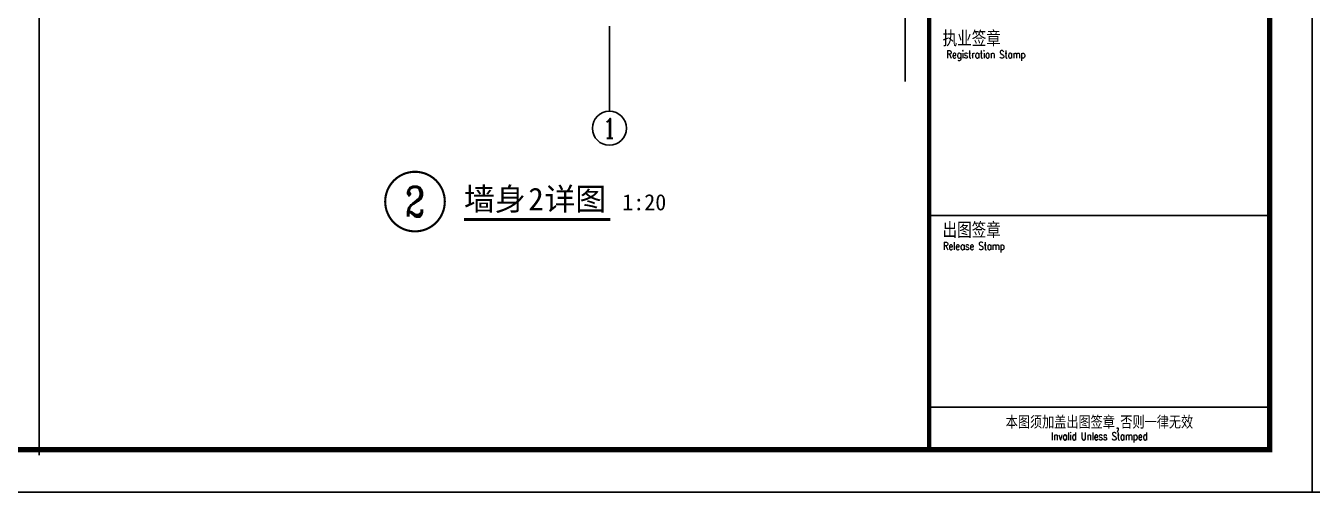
# Model space of a CAD drawing. Header units: millimetres. Extents: x -13830 to 215738, y -24143 to 193994.
# Drawn here: x 192873 to 198918, y 53077 to 55269 of the extents above; entities that cross this region are included whole.
import ezdxf
from ezdxf.enums import TextEntityAlignment as Align

# ---------------------------------------------------------------- set-up
doc = ezdxf.new("R2010")
doc.units = ezdxf.units.MM
doc.header["$LTSCALE"] = 100
doc.layers.get('0').update_dxf_attribs({"linetype": 'CONTINUOUS'})
doc.layers.get('DEFPOINTS').update_dxf_attribs({"linetype": 'CONTINUOUS'})
for name, color, linetype in [('AXIS', 3, 'CONTINUOUS'), ('AXIS_TEXT', 7, 'CONTINUOUS'), ('DIM_IDEN', 3, 'CONTINUOUS'), ('DIM_SYMB', 3, 'CONTINUOUS'), ('PUB_TEXT', 7, 'CONTINUOUS'), ('TK HAHA', 1, 'CONTINUOUS'), ('图框', 7, 'CONTINUOUS')]:
    doc.layers.add(name, color=color, linetype=linetype)
doc.styles.add('_TCH_AXIS', font='COMPLEX', dxfattribs={"bigfont": 'GBCBIG'})
doc.styles.add('_TCH_LABEL', font='COMPLEX', dxfattribs={"bigfont": 'GBCBIG'})
doc.styles.add('TKZ2_tjkts.shx', font='tjromant.shx', dxfattribs={"bigfont": 'tjkts.shx'})
doc.styles.add('黑体', font='')
doc.styles.get('黑体').set_extended_font_data('SimSun')

# ---------------------------------------------------------------- blocks, each defined once
blk = doc.blocks.new('TJAD_TK_A1')
for p, q in [((1251.38, 421.45), (1331.38, 421.45)), ((1251.38, 376.45), (1331.38, 376.45))]:
    blk.add_line(p, q)
at = {"const_width": 1}
blk.add_lwpolyline([(1251.38, 940.45), (1251.38, 366.45)], dxfattribs=at)
at = {"layer": '图框'}
for p, q in [((500.38, 356.45), (500.38, 950.45)), ((1341.38, 356.45), (1341.38, 950.45)), ((500.38, 356.45), (1341.38, 356.45))]:
    blk.add_line(p, q, dxfattribs=at)
at = {"layer": '图框', "const_width": 1.2}
blk.add_lwpolyline([(1331.38, 940.45), (525.38, 940.45), (525.38, 366.45), (1331.38, 366.45)], close=True, dxfattribs=at)
at = {"style": 'TKZ2_tjkts.shx'}
for s, height, p in [('执业签章', 3.6, (1261.38, 463)), ('出图签章', 3.6, (1261.38, 418)), ('本图须加盖出图签章,否则一律无效', 3, (1291.38, 372.88))]:
    blk.add_text(s, height=height, dxfattribs=at).set_placement(p, align=Align.MIDDLE_CENTER)
at = {"style": 'TKZ2_tjkts.shx', "width": 0.8}
for s, p in [('Registration Stamp', (1264.74, 459.3)), ('Release Stamp', (1261.89, 414.3)), ('Invalid Unless Stamped', (1291.38, 369.62))]:
    blk.add_text(s, height=1.8, dxfattribs=at).set_placement(p, align=Align.MIDDLE_CENTER)
blk = doc.blocks.new('180703-expo')
at = {"layer": '图框'}
blk.add_blockref('TJAD_TK_A1', (-500.38, -356.45), dxfattribs=at)

msp = doc.modelspace()

# ---------------------------------------------------------------- linework, layer by layer
at = {"layer": 'AXIS'}
msp.add_line((195615.9, 55267.5), (195615.9, 54867.5), dxfattribs=at)
msp.add_circle((195615.9, 54787.5), 80, dxfattribs=at)
at = {"layer": 'DEFPOINTS'}
msp.add_line((192936.8, 64732.2), (192936.8, 53252.2), dxfattribs=at)
at = {"layer": 'DIM_IDEN', "const_width": 10}
msp.add_lwpolyline([(194842.4, 54443.1, 1), (194562.4, 54443.1, 1)], format="xyb", close=True, dxfattribs=at)
at = {"layer": 'DIM_SYMB'}
msp.add_lwpolyline([(197005.6, 64385.7), (197005.6, 59718.7), (197047.6, 59703.4), (196963.6, 59688.6), (197005.6, 59673.7), (197005.6, 55006.6)], dxfattribs=at)
at = {"layer": 'DIM_SYMB', "const_width": 14}
msp.add_lwpolyline([(194932.5, 54358.6), (195620.3, 54358.6)], dxfattribs=at)
at = {"layer": 'TK HAHA', "color": 1}
msp.add_lwpolyline([(182098.2, 53077.2), (182098.2, 64957.2), (198918.2, 64957.2), (198918.2, 53077.2)], close=True, dxfattribs=at)

# ---------------------------------------------------------------- block references
at = {"xscale": 20, "yscale": 20, "zscale": 20}
for p in [(182098.2, 53077.2), (198918.2, 53077.2)]:
    msp.add_blockref('180703-expo', p, dxfattribs=at)

# ---------------------------------------------------------------- texts
at = {"layer": 'AXIS_TEXT', "style": '_TCH_AXIS', "width": 1.555556}
msp.add_text('1', height=93.2, dxfattribs=at).set_placement((195584.8, 54740.9), (195646.9, 54740.9), align=Align.FIT)
at = {"layer": 'PUB_TEXT', "style": '黑体'}
for s, height, p in [('墙身', 106.33, (194932.5, 54401.9)), ('详图', 106.33, (195310.5, 54401.9)), ('2', 106.3, (195234.9, 54401.9)), ('1:20', 75.95, (195676.3, 54401.9))]:
    msp.add_text(s, height=height, dxfattribs=at).set_placement(p)
at = {"layer": 'PUB_TEXT', "style": '_TCH_LABEL'}
msp.add_text('2', height=139.8, dxfattribs=at).set_placement((194655.8, 54373.2), (194749, 54373.2), align=Align.FIT)

doc.saveas('drawing.dxf')
